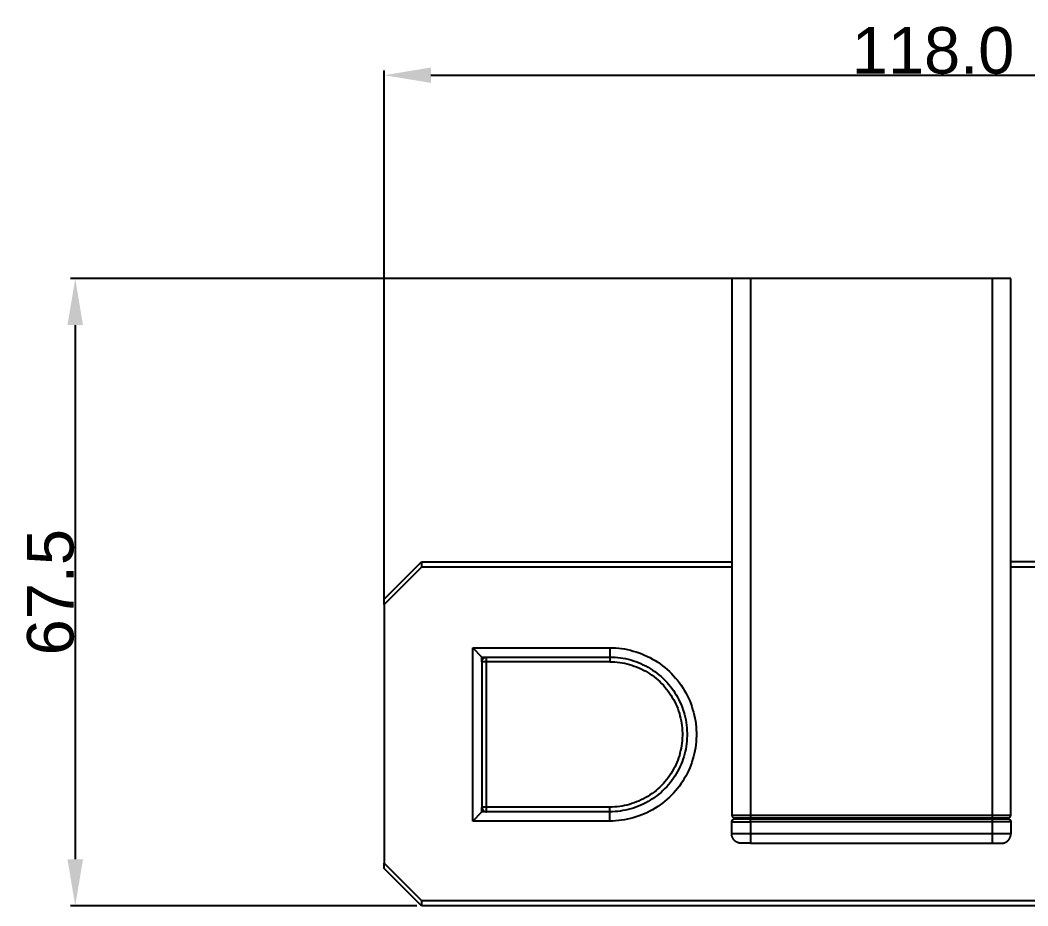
# Model space of a CAD drawing. Header units: millimetres. Extents: x -508 to 1009, y 1682 to 3079.
# Drawn here: x -30.6 to 77.7, y 2759.4 to 2854.7 of the extents above; entities that cross this region are included whole.
import ezdxf

# ---------------------------------------------------------------- set-up
doc = ezdxf.new("R2010")
doc.units = ezdxf.units.MM
doc.header["$MEASUREMENT"] = 0
for name, color, linetype in [('Default', 7, 'Continuous'), ('Make2D visible lines', 7, 'Continuous'), ('Make2D visible lines - Tangent', 7, 'Continuous')]:
    doc.layers.add(name, color=color, linetype=linetype)
doc.styles.add('Arial', font='arial.ttf')
doc.dimstyles.new('Dimension Style 01', dxfattribs={"dimtxt": 5, "dimasz": 5, "dimexe": 0.5, "dimexo": 0.5, "dimgap": 0.09, "dimtad": 1, "dimtoh": 1, "dimdec": 1, "dimzin": 1, "dimdsep": 46, "dimtxsty": 'Arial', "dimcen": 0.5, "dimadec": 1, "dimazin": 0, "dimtfac": 1, "dimtdec": 4, "dimtix": 1, "dimtmove": 0, "dimatfit": 3, "dimfxl": 1, "dimtolj": 1, "dimtzin": 1, "dimarcsym": 0})

# ---------------------------------------------------------------- blocks, each defined once
blk = doc.blocks.new('*D1')
at = {"layer": 'Default', "color": 0, "lineweight": -2, "transparency": 16777216}
for p, q in [((47.39, 2826.86), (-25.2, 2826.86)), ((-24.7, 2821.86), (-24.7, 2764.4)), ((12.03, 2759.4), (-25.2, 2759.4))]:
    blk.add_line(p, q, dxfattribs=at)
at = {"layer": 'Default', "color": 0, "transparency": 16777216}
for points in [[(-23.87, 2821.86), (-25.54, 2821.86), (-24.7, 2826.86)], [(-25.54, 2764.4), (-23.87, 2764.4), (-24.7, 2759.4)]]:
    blk.add_solid(points, dxfattribs=at)
at = {"layer": 'Defpoints', "color": 0, "transparency": 16777216}
for p in [(47.89, 2826.86), (-24.7, 2759.4), (12.53, 2759.4)]:
    blk.add_point(p, dxfattribs=at)
at = {"layer": 'Default', "color": 0, "transparency": 16777216, "insert": (-27.35, 2793.13), "char_height": 5, "attachment_point": 5, "rotation": 90, "style": 'Arial'}
blk.add_mtext('\\A1;67.5', dxfattribs=at)
blk = doc.blocks.new('*D5')
at = {"layer": 'Default', "color": 0, "lineweight": -2, "transparency": 16777216}
for p, q in [((8.53, 2792.32), (8.53, 2849.23)), ((13.53, 2848.73), (121.53, 2848.73)), ((126.53, 2792.32), (126.53, 2849.23))]:
    blk.add_line(p, q, dxfattribs=at)
at = {"layer": 'Default', "color": 0, "transparency": 16777216}
for points in [[(13.53, 2849.56), (13.53, 2847.9), (8.53, 2848.73)], [(121.53, 2847.9), (121.53, 2849.56), (126.53, 2848.73)]]:
    blk.add_solid(points, dxfattribs=at)
at = {"layer": 'Defpoints', "color": 0, "transparency": 16777216}
for p in [(126.53, 2848.73), (8.53, 2791.82), (126.53, 2791.82)]:
    blk.add_point(p, dxfattribs=at)
at = {"layer": 'Default', "color": 0, "transparency": 16777216, "insert": (67.53, 2851.37), "char_height": 5, "attachment_point": 5, "style": 'Arial'}
blk.add_mtext('\\A1;118.0', dxfattribs=at)

msp = doc.modelspace()

# ---------------------------------------------------------------- linework, layer by layer
at = {"layer": 'Make2D visible lines'}
for p, q in [((47.89, 2826.86), (45.89, 2826.86)), ((45.89, 2826.86), (45.89, 2769.16)), ((73.89, 2826.86), (47.89, 2826.86)), ((47.89, 2826.86), (47.89, 2769.16)), ((75.89, 2826.86), (73.89, 2826.86)), ((73.89, 2826.86), (73.89, 2769.16)), ((75.89, 2769.16), (75.89, 2826.86)), ((8.53, 2792.39), (12.53, 2796.39)), ((12.53, 2795.81), (8.53, 2791.82)), ((12.53, 2796.39), (12.53, 2795.81)), ((12.53, 2796.39), (45.89, 2796.39)), ((45.89, 2795.81), (12.53, 2795.81)), ((81.03, 2796.39), (75.89, 2796.39)), ((81.03, 2795.81), (75.89, 2795.81)), ((8.53, 2792.36), (8.53, 2792.39)), ((8.53, 2792.39), (8.53, 2792.39)), ((8.53, 2792.39), (8.53, 2792.39)), ((8.53, 2792.39), (8.53, 2792.39)), ((8.53, 2792.39), (8.53, 2792.39)), ((8.53, 2792.39), (8.53, 2792.39)), ((8.53, 2792.26), (8.53, 2792.36)), ((8.53, 2791.82), (8.53, 2792.26)), ((8.53, 2791.82), (8.53, 2763.97)), ((19.03, 2785.68), (19.03, 2786.15)), ((19.03, 2786.15), (19.51, 2786.15)), ((19.03, 2785.71), (19.04, 2785.72)), ((19.03, 2785.69), (19.03, 2785.71)), ((19.03, 2785.67), (19.03, 2785.69)), ((19.03, 2785.65), (19.03, 2785.67)), ((19.04, 2785.77), (19.05, 2785.79)), ((19.04, 2785.76), (19.04, 2785.77)), ((19.04, 2785.74), (19.04, 2785.76)), ((19.04, 2785.72), (19.04, 2785.74)), ((19.05, 2785.81), (19.06, 2785.82)), ((19.05, 2785.79), (19.05, 2785.81)), ((19.06, 2785.82), (19.07, 2785.84)), ((19.07, 2785.85), (19.08, 2785.87)), ((19.07, 2785.84), (19.07, 2785.85)), ((19.08, 2785.87), (19.09, 2785.88)), ((19.09, 2785.9), (19.1, 2785.91)), ((19.09, 2785.88), (19.09, 2785.9)), ((19.1, 2785.91), (19.11, 2785.93)), ((19.11, 2785.93), (19.12, 2785.94)), ((19.12, 2785.94), (19.13, 2785.96)), ((19.13, 2785.96), (19.14, 2785.97)), ((19.14, 2785.97), (19.15, 2785.98)), ((19.15, 2785.98), (19.17, 2786)), ((19.17, 2786), (19.18, 2786.01)), ((19.18, 2786.01), (19.19, 2786.02)), ((19.19, 2786.02), (19.2, 2786.03)), ((19.2, 2786.03), (19.22, 2786.04)), ((19.22, 2786.04), (19.23, 2786.05)), ((19.23, 2786.05), (19.24, 2786.06)), ((19.24, 2786.06), (19.26, 2786.07)), ((19.26, 2786.07), (19.27, 2786.08)), ((19.27, 2786.08), (19.29, 2786.09)), ((19.29, 2786.09), (19.3, 2786.1)), ((19.3, 2786.1), (19.32, 2786.11)), ((19.32, 2786.11), (19.33, 2786.11)), ((19.33, 2786.11), (19.35, 2786.12)), ((19.35, 2786.12), (19.36, 2786.13)), ((19.36, 2786.13), (19.38, 2786.13)), ((19.38, 2786.13), (19.4, 2786.14)), ((19.4, 2786.14), (19.41, 2786.14)), ((19.41, 2786.14), (19.43, 2786.14)), ((19.43, 2786.14), (19.45, 2786.15)), ((19.45, 2786.15), (19.46, 2786.15)), ((19.46, 2786.15), (19.48, 2786.15)), ((19.48, 2786.15), (19.5, 2786.15)), ((19.5, 2786.15), (19.51, 2786.15)), ((19.51, 2786.15), (19.53, 2786.15)), ((19.03, 2769.51), (19.03, 2769.99)), ((19.51, 2769.51), (19.03, 2769.51)), ((32.76, 2769.51), (19.53, 2769.51)), ((32.76, 2768.51), (32.76, 2769.51)), ((45.89, 2769.16), (45.89, 2769.15)), ((45.89, 2769.15), (45.89, 2769.14)), ((45.89, 2769.14), (45.89, 2769.13)), ((45.89, 2769.13), (45.89, 2769.12)), ((45.89, 2769.12), (45.9, 2769.11)), ((45.89, 2768.48), (45.9, 2768.49)), ((45.89, 2768.47), (45.89, 2768.48)), ((45.89, 2768.46), (45.89, 2768.47)), ((45.89, 2768.45), (45.89, 2768.46)), ((45.89, 2768.44), (45.89, 2768.45)), ((45.9, 2769.11), (45.9, 2769.1)), ((45.9, 2769.1), (45.9, 2769.09)), ((45.9, 2769.09), (45.9, 2769.08)), ((45.9, 2769.08), (45.91, 2769.07)), ((45.9, 2768.52), (45.91, 2768.53)), ((45.9, 2768.51), (45.9, 2768.52)), ((45.9, 2768.5), (45.9, 2768.51)), ((45.9, 2768.49), (45.9, 2768.5)), ((45.91, 2769.07), (45.91, 2769.06)), ((45.91, 2769.06), (45.91, 2769.05)), ((45.91, 2769.05), (45.92, 2769.04)), ((45.91, 2768.55), (45.92, 2768.56)), ((45.91, 2768.54), (45.91, 2768.55)), ((45.91, 2768.53), (45.91, 2768.54)), ((45.92, 2769.04), (45.92, 2769.03)), ((45.92, 2769.03), (45.92, 2769.02)), ((45.92, 2769.02), (45.93, 2769.01)), ((45.92, 2768.58), (45.93, 2768.59)), ((45.92, 2768.57), (45.92, 2768.58)), ((45.92, 2768.56), (45.92, 2768.57)), ((45.93, 2769.01), (45.94, 2769)), ((45.93, 2768.59), (45.94, 2768.6)), ((45.94, 2769), (45.94, 2768.99)), ((45.94, 2768.99), (45.95, 2768.98)), ((45.94, 2768.6), (45.94, 2768.61)), ((45.94, 2768.61), (45.95, 2768.61)), ((45.95, 2768.98), (45.95, 2768.98)), ((45.95, 2768.98), (45.96, 2768.97)), ((45.95, 2768.62), (45.96, 2768.63)), ((45.95, 2768.61), (45.95, 2768.62)), ((45.96, 2768.97), (45.97, 2768.96)), ((45.96, 2768.63), (45.97, 2768.64)), ((45.97, 2768.96), (45.97, 2768.95)), ((45.97, 2768.95), (45.98, 2768.95)), ((45.97, 2768.64), (45.97, 2768.65)), ((45.97, 2768.65), (45.98, 2768.65)), ((45.98, 2768.95), (45.99, 2768.94)), ((45.98, 2768.65), (45.99, 2768.66)), ((45.99, 2768.94), (45.99, 2768.93)), ((45.99, 2768.93), (46, 2768.92)), ((45.99, 2768.66), (45.99, 2768.67)), ((45.99, 2768.67), (46, 2768.67)), ((46, 2768.92), (46.01, 2768.92)), ((46, 2768.67), (46.01, 2768.68)), ((46.01, 2768.92), (46.02, 2768.91)), ((46.01, 2768.68), (46.02, 2768.69)), ((46.02, 2768.91), (46.03, 2768.91)), ((46.02, 2768.69), (46.03, 2768.69)), ((46.03, 2768.91), (46.04, 2768.9)), ((46.03, 2768.69), (46.04, 2768.7)), ((46.04, 2768.9), (46.04, 2768.9)), ((46.04, 2768.9), (46.05, 2768.89)), ((46.04, 2768.7), (46.05, 2768.71)), ((46.04, 2768.7), (46.04, 2768.7)), ((46.05, 2768.89), (46.06, 2768.89)), ((46.05, 2768.71), (46.06, 2768.71)), ((46.06, 2768.89), (46.07, 2768.88)), ((46.06, 2768.71), (46.07, 2768.72)), ((46.07, 2768.88), (46.08, 2768.88)), ((46.07, 2768.72), (46.08, 2768.72)), ((46.08, 2768.88), (46.09, 2768.87)), ((46.08, 2768.72), (46.09, 2768.72)), ((46.09, 2768.87), (46.1, 2768.87)), ((46.09, 2768.72), (46.1, 2768.73)), ((46.1, 2768.87), (46.11, 2768.87)), ((46.1, 2768.73), (46.11, 2768.73)), ((46.11, 2768.87), (46.12, 2768.87)), ((46.11, 2768.73), (46.12, 2768.73)), ((46.12, 2768.87), (46.13, 2768.86)), ((46.12, 2768.73), (46.13, 2768.74)), ((46.13, 2768.86), (46.14, 2768.86)), ((46.13, 2768.74), (46.14, 2768.74)), ((46.14, 2768.86), (46.15, 2768.86)), ((46.14, 2768.74), (46.15, 2768.74)), ((46.15, 2768.86), (46.16, 2768.86)), ((46.15, 2768.74), (46.16, 2768.74)), ((46.16, 2768.86), (46.17, 2768.86)), ((46.16, 2768.74), (46.17, 2768.74)), ((46.17, 2768.86), (46.18, 2768.86)), ((46.17, 2768.74), (46.18, 2768.74)), ((46.18, 2768.86), (46.19, 2768.86)), ((46.18, 2768.74), (46.19, 2768.74)), ((46.19, 2768.86), (47.89, 2768.86)), ((46.19, 2768.74), (47.89, 2768.74)), ((47.89, 2769.16), (47.89, 2768.86)), ((47.89, 2768.86), (73.89, 2768.86)), ((47.89, 2768.44), (47.89, 2768.74)), ((47.89, 2768.74), (73.89, 2768.74)), ((73.89, 2768.44), (47.89, 2768.44)), ((73.89, 2769.16), (73.89, 2768.86)), ((73.89, 2768.86), (75.59, 2768.86)), ((73.89, 2768.74), (73.89, 2768.44)), ((73.89, 2768.74), (75.59, 2768.74)), ((75.89, 2768.44), (73.89, 2768.44)), ((73.89, 2768.44), (73.89, 2767.13)), ((75.59, 2768.86), (75.6, 2768.86)), ((75.59, 2768.74), (75.6, 2768.74)), ((75.6, 2768.86), (75.61, 2768.86)), ((75.6, 2768.74), (75.61, 2768.74)), ((75.61, 2768.86), (75.62, 2768.86)), ((75.61, 2768.74), (75.62, 2768.74)), ((75.62, 2768.86), (75.63, 2768.86)), ((75.62, 2768.74), (75.63, 2768.74)), ((75.63, 2768.86), (75.64, 2768.86)), ((75.63, 2768.74), (75.64, 2768.74)), ((75.64, 2768.86), (75.65, 2768.86)), ((75.64, 2768.74), (75.65, 2768.74)), ((75.65, 2768.86), (75.66, 2768.87)), ((75.65, 2768.74), (75.66, 2768.73)), ((75.66, 2768.87), (75.67, 2768.87)), ((75.66, 2768.73), (75.67, 2768.73)), ((75.67, 2768.87), (75.68, 2768.87)), ((75.67, 2768.73), (75.68, 2768.73)), ((75.68, 2768.87), (75.69, 2768.87)), ((75.68, 2768.73), (75.69, 2768.72)), ((75.69, 2768.87), (75.7, 2768.88)), ((75.69, 2768.72), (75.7, 2768.72)), ((75.7, 2768.88), (75.71, 2768.88)), ((75.7, 2768.72), (75.71, 2768.72)), ((75.71, 2768.88), (75.72, 2768.89)), ((75.71, 2768.72), (75.72, 2768.71)), ((75.72, 2768.89), (75.73, 2768.89)), ((75.72, 2768.71), (75.73, 2768.71)), ((75.73, 2768.89), (75.74, 2768.9)), ((75.73, 2768.71), (75.74, 2768.7)), ((75.74, 2768.9), (75.75, 2768.9)), ((75.74, 2768.7), (75.75, 2768.7)), ((75.75, 2768.9), (75.76, 2768.91)), ((75.75, 2768.7), (75.76, 2768.69)), ((75.76, 2768.91), (75.77, 2768.92)), ((75.76, 2768.91), (75.76, 2768.91)), ((75.76, 2768.69), (75.76, 2768.69)), ((75.76, 2768.69), (75.77, 2768.68)), ((75.77, 2768.92), (75.78, 2768.92)), ((75.77, 2768.68), (75.78, 2768.67)), ((75.78, 2768.92), (75.79, 2768.93)), ((75.78, 2768.67), (75.79, 2768.67)), ((75.79, 2768.93), (75.8, 2768.94)), ((75.79, 2768.67), (75.8, 2768.66)), ((75.8, 2768.94), (75.8, 2768.95)), ((75.8, 2768.95), (75.81, 2768.95)), ((75.8, 2768.66), (75.8, 2768.65)), ((75.8, 2768.65), (75.81, 2768.65)), ((75.81, 2768.95), (75.82, 2768.96)), ((75.81, 2768.65), (75.82, 2768.64)), ((75.82, 2768.97), (75.83, 2768.98)), ((75.82, 2768.96), (75.82, 2768.97)), ((75.82, 2768.64), (75.82, 2768.63)), ((75.82, 2768.63), (75.83, 2768.62)), ((75.83, 2768.98), (75.84, 2768.98)), ((75.83, 2768.62), (75.84, 2768.61)), ((75.84, 2768.99), (75.85, 2769)), ((75.84, 2768.98), (75.84, 2768.99)), ((75.84, 2768.61), (75.84, 2768.61)), ((75.84, 2768.61), (75.85, 2768.6)), ((75.85, 2769.01), (75.86, 2769.02)), ((75.85, 2769), (75.85, 2769.01)), ((75.85, 2768.6), (75.85, 2768.59)), ((75.85, 2768.59), (75.86, 2768.58)), ((75.86, 2769.03), (75.87, 2769.04)), ((75.86, 2769.02), (75.86, 2769.03)), ((75.86, 2768.58), (75.86, 2768.57)), ((75.86, 2768.57), (75.87, 2768.56)), ((75.87, 2769.06), (75.88, 2769.07)), ((75.87, 2769.05), (75.87, 2769.06)), ((75.87, 2769.04), (75.87, 2769.05)), ((75.87, 2768.56), (75.87, 2768.55)), ((75.87, 2768.55), (75.87, 2768.54)), ((75.87, 2768.54), (75.88, 2768.53)), ((75.88, 2769.09), (75.89, 2769.1)), ((75.88, 2769.08), (75.88, 2769.09)), ((75.88, 2769.07), (75.88, 2769.08)), ((75.88, 2768.53), (75.88, 2768.52)), ((75.88, 2768.52), (75.88, 2768.51)), ((75.88, 2768.51), (75.89, 2768.5)), ((75.89, 2769.15), (75.89, 2769.16)), ((75.89, 2769.14), (75.89, 2769.15)), ((75.89, 2769.13), (75.89, 2769.14)), ((75.89, 2769.12), (75.89, 2769.13)), ((75.89, 2769.11), (75.89, 2769.12)), ((75.89, 2769.1), (75.89, 2769.11)), ((75.89, 2768.5), (75.89, 2768.49)), ((75.89, 2768.49), (75.89, 2768.48)), ((75.89, 2768.48), (75.89, 2768.47)), ((75.89, 2768.47), (75.89, 2768.46)), ((75.89, 2768.46), (75.89, 2768.45)), ((75.89, 2768.45), (75.89, 2768.44)), ((75.89, 2768.44), (75.89, 2767.13)), ((45.89, 2767.09), (45.89, 2767.13)), ((45.89, 2767.06), (45.89, 2767.09)), ((45.9, 2767.03), (45.89, 2767.06)), ((45.9, 2766.99), (45.9, 2767.03)), ((45.91, 2766.96), (45.9, 2766.99)), ((45.91, 2766.93), (45.91, 2766.96)), ((45.92, 2766.89), (45.91, 2766.93)), ((45.93, 2766.86), (45.92, 2766.89)), ((45.94, 2766.83), (45.93, 2766.86)), ((45.95, 2766.79), (45.94, 2766.83)), ((45.96, 2766.76), (45.95, 2766.79)), ((45.97, 2766.73), (45.96, 2766.76)), ((45.99, 2766.7), (45.97, 2766.73)), ((46, 2766.67), (45.99, 2766.7)), ((46.02, 2766.64), (46, 2766.67)), ((46.04, 2766.61), (46.02, 2766.64)), ((46.06, 2766.58), (46.04, 2766.61)), ((46.07, 2766.55), (46.06, 2766.58)), ((46.09, 2766.52), (46.07, 2766.55)), ((46.12, 2766.5), (46.09, 2766.52)), ((46.14, 2766.47), (46.12, 2766.5)), ((46.16, 2766.45), (46.14, 2766.47)), ((46.18, 2766.42), (46.16, 2766.45)), ((46.21, 2766.4), (46.18, 2766.42)), ((46.23, 2766.38), (46.21, 2766.4)), ((46.26, 2766.35), (46.23, 2766.38)), ((46.29, 2766.33), (46.26, 2766.35)), ((46.31, 2766.31), (46.29, 2766.33)), ((46.34, 2766.29), (46.31, 2766.31)), ((46.37, 2766.27), (46.34, 2766.29)), ((46.4, 2766.26), (46.37, 2766.27)), ((46.43, 2766.24), (46.4, 2766.26)), ((46.46, 2766.23), (46.43, 2766.24)), ((46.49, 2766.21), (46.46, 2766.23)), ((46.52, 2766.2), (46.49, 2766.21)), ((46.56, 2766.19), (46.52, 2766.2)), ((46.59, 2766.18), (46.56, 2766.19)), ((46.62, 2766.17), (46.59, 2766.18)), ((46.65, 2766.16), (46.62, 2766.17)), ((46.69, 2766.15), (46.65, 2766.16)), ((46.72, 2766.14), (46.69, 2766.15)), ((46.76, 2766.14), (46.72, 2766.14)), ((46.79, 2766.13), (46.76, 2766.14)), ((46.82, 2766.13), (46.79, 2766.13)), ((46.86, 2766.13), (46.82, 2766.13)), ((46.89, 2766.13), (46.86, 2766.13)), ((47.89, 2766.13), (46.89, 2766.13)), ((73.89, 2767.13), (73.89, 2766.13)), ((8.53, 2763.4), (8.53, 2763.97)), ((8.53, 2763.97), (12.53, 2759.98)), ((12.53, 2759.4), (8.53, 2763.4)), ((12.53, 2759.98), (12.53, 2759.4)), ((12.53, 2759.98), (81.03, 2759.98)), ((81.03, 2759.39), (12.53, 2759.4))]:
    msp.add_line(p, q, dxfattribs=at)
at = {"layer": 'Make2D visible lines - Tangent'}
for p, q in [((18.03, 2768.51), (18.03, 2787.15)), ((19.03, 2786.15), (18.03, 2787.15)), ((18.03, 2787.15), (32.76, 2787.15)), ((32.76, 2787.15), (33.08, 2787.15)), ((32.76, 2787.15), (32.76, 2786.15)), ((33.08, 2787.15), (33.4, 2787.13)), ((33.4, 2787.13), (33.73, 2787.1)), ((33.73, 2787.1), (34.04, 2787.07)), ((34.04, 2787.07), (34.36, 2787.02)), ((34.36, 2787.02), (34.68, 2786.96)), ((34.68, 2786.96), (34.99, 2786.88)), ((34.99, 2786.88), (35.3, 2786.8)), ((35.3, 2786.8), (35.61, 2786.71)), ((35.61, 2786.71), (35.92, 2786.6)), ((19.53, 2785.65), (19.03, 2785.65)), ((19.03, 2785.65), (19.03, 2770.01)), ((19.53, 2785.65), (19.53, 2786.15)), ((19.53, 2786.15), (32.76, 2786.15)), ((19.53, 2770.01), (19.53, 2785.65)), ((32.76, 2785.65), (19.53, 2785.65)), ((32.76, 2786.15), (33.05, 2786.15)), ((32.76, 2786.15), (32.76, 2785.65)), ((32.76, 2785.65), (33.03, 2785.65)), ((33.03, 2785.65), (33.3, 2785.64)), ((33.05, 2786.15), (33.34, 2786.14)), ((33.3, 2785.64), (33.57, 2785.61)), ((33.34, 2786.14), (33.62, 2786.11)), ((33.57, 2785.61), (33.84, 2785.58)), ((33.62, 2786.11), (33.91, 2786.08)), ((33.91, 2786.08), (34.19, 2786.03)), ((34.19, 2786.03), (34.47, 2785.98)), ((34.47, 2785.98), (34.75, 2785.91)), ((34.75, 2785.91), (35.03, 2785.84)), ((35.03, 2785.84), (35.31, 2785.76)), ((35.31, 2785.76), (35.58, 2785.66)), ((35.58, 2785.66), (35.85, 2785.56)), ((35.92, 2786.6), (36.22, 2786.49)), ((36.22, 2786.49), (36.51, 2786.37)), ((36.51, 2786.37), (36.81, 2786.23)), ((36.81, 2786.23), (37.09, 2786.09)), ((37.09, 2786.09), (37.38, 2785.93)), ((37.38, 2785.93), (37.65, 2785.77)), ((37.65, 2785.77), (37.92, 2785.6)), ((33.84, 2785.58), (34.1, 2785.54)), ((34.1, 2785.54), (34.37, 2785.49)), ((34.37, 2785.49), (34.63, 2785.43)), ((34.63, 2785.43), (34.89, 2785.36)), ((34.89, 2785.36), (35.15, 2785.28)), ((35.15, 2785.28), (35.41, 2785.19)), ((35.41, 2785.19), (35.66, 2785.1)), ((35.66, 2785.1), (35.91, 2784.99)), ((35.85, 2785.56), (36.11, 2785.45)), ((35.91, 2784.99), (36.16, 2784.88)), ((36.11, 2785.45), (36.37, 2785.33)), ((36.16, 2784.88), (36.4, 2784.76)), ((36.37, 2785.33), (36.63, 2785.2)), ((36.4, 2784.76), (36.63, 2784.63)), ((36.63, 2785.2), (36.88, 2785.06)), ((36.63, 2784.63), (36.87, 2784.49)), ((36.88, 2785.06), (37.13, 2784.92)), ((37.13, 2784.92), (37.37, 2784.76)), ((37.37, 2784.76), (37.61, 2784.6)), ((37.61, 2784.6), (37.84, 2784.43)), ((37.92, 2785.6), (38.19, 2785.41)), ((38.19, 2785.41), (38.45, 2785.22)), ((38.45, 2785.22), (38.7, 2785.02)), ((38.7, 2785.02), (38.94, 2784.81)), ((38.94, 2784.81), (39.18, 2784.59)), ((39.18, 2784.59), (39.41, 2784.37)), ((36.87, 2784.49), (37.09, 2784.35)), ((37.09, 2784.35), (37.32, 2784.19)), ((37.32, 2784.19), (37.53, 2784.03)), ((37.53, 2784.03), (37.74, 2783.86)), ((37.74, 2783.86), (37.95, 2783.69)), ((37.84, 2784.43), (38.06, 2784.25)), ((37.95, 2783.69), (38.15, 2783.51)), ((38.06, 2784.25), (38.28, 2784.06)), ((38.15, 2783.51), (38.34, 2783.32)), ((38.28, 2784.06), (38.49, 2783.87)), ((38.49, 2783.87), (38.7, 2783.67)), ((38.7, 2783.67), (38.89, 2783.46)), ((38.89, 2783.46), (39.08, 2783.24)), ((39.41, 2784.37), (39.63, 2784.13)), ((39.63, 2784.13), (39.84, 2783.89)), ((39.84, 2783.89), (40.05, 2783.65)), ((40.05, 2783.65), (40.25, 2783.39)), ((38.34, 2783.32), (38.53, 2783.12)), ((38.53, 2783.12), (38.7, 2782.92)), ((38.7, 2782.92), (38.88, 2782.71)), ((38.88, 2782.71), (39.04, 2782.5)), ((39.04, 2782.5), (39.2, 2782.28)), ((39.08, 2783.24), (39.27, 2783.02)), ((39.27, 2783.02), (39.44, 2782.79)), ((39.44, 2782.79), (39.61, 2782.56)), ((39.61, 2782.56), (39.77, 2782.32)), ((40.25, 2783.39), (40.43, 2783.13)), ((40.43, 2783.13), (40.61, 2782.86)), ((40.61, 2782.86), (40.78, 2782.59)), ((40.78, 2782.59), (40.94, 2782.31)), ((39.2, 2782.28), (39.35, 2782.05)), ((39.35, 2782.05), (39.49, 2781.82)), ((39.49, 2781.82), (39.62, 2781.59)), ((39.62, 2781.59), (39.75, 2781.35)), ((39.75, 2781.35), (39.87, 2781.1)), ((39.77, 2782.32), (39.92, 2782.08)), ((39.92, 2782.08), (40.06, 2781.83)), ((40.06, 2781.83), (40.2, 2781.57)), ((40.2, 2781.57), (40.32, 2781.31)), ((40.32, 2781.31), (40.44, 2781.05)), ((40.94, 2782.31), (41.09, 2782.02)), ((41.09, 2782.02), (41.23, 2781.73)), ((41.23, 2781.73), (41.36, 2781.44)), ((41.36, 2781.44), (41.48, 2781.14)), ((39.87, 2781.1), (39.97, 2780.86)), ((39.97, 2780.86), (40.07, 2780.61)), ((40.07, 2780.61), (40.17, 2780.35)), ((40.17, 2780.35), (40.25, 2780.1)), ((40.44, 2781.05), (40.54, 2780.78)), ((40.54, 2780.78), (40.64, 2780.51)), ((40.64, 2780.51), (40.73, 2780.24)), ((40.73, 2780.24), (40.81, 2779.96)), ((41.48, 2781.14), (41.59, 2780.84)), ((41.59, 2780.84), (41.68, 2780.53)), ((41.68, 2780.53), (41.77, 2780.22)), ((41.77, 2780.22), (41.85, 2779.91)), ((40.25, 2780.1), (40.32, 2779.84)), ((40.32, 2779.84), (40.39, 2779.57)), ((40.39, 2779.57), (40.44, 2779.31)), ((40.44, 2779.31), (40.49, 2779.04)), ((40.81, 2779.96), (40.87, 2779.68)), ((40.87, 2779.68), (40.93, 2779.4)), ((40.93, 2779.4), (40.98, 2779.12)), ((40.98, 2779.12), (41.02, 2778.84)), ((41.85, 2779.91), (41.92, 2779.59)), ((41.92, 2779.59), (41.97, 2779.28)), ((41.97, 2779.28), (42.02, 2778.96)), ((40.49, 2779.04), (40.53, 2778.78)), ((40.53, 2778.78), (40.55, 2778.51)), ((40.55, 2778.51), (40.57, 2778.24)), ((40.57, 2778.24), (40.58, 2777.97)), ((41.02, 2778.84), (41.05, 2778.55)), ((41.05, 2778.55), (41.07, 2778.26)), ((41.07, 2778.26), (41.08, 2777.98)), ((42.02, 2778.96), (42.05, 2778.64)), ((42.05, 2778.64), (42.07, 2778.32)), ((42.07, 2778.32), (42.08, 2777.99)), ((40.55, 2777.16), (40.53, 2776.89)), ((40.57, 2777.43), (40.55, 2777.16)), ((40.58, 2777.7), (40.57, 2777.43)), ((40.58, 2777.97), (40.58, 2777.7)), ((41.05, 2777.12), (41.02, 2776.83)), ((41.07, 2777.4), (41.05, 2777.12)), ((41.08, 2777.69), (41.07, 2777.4)), ((41.08, 2777.98), (41.08, 2777.69)), ((42.05, 2777.03), (42.02, 2776.71)), ((42.07, 2777.35), (42.05, 2777.03)), ((42.08, 2777.67), (42.07, 2777.35)), ((42.08, 2777.99), (42.08, 2777.67)), ((40.39, 2776.09), (40.32, 2775.83)), ((40.44, 2776.36), (40.39, 2776.09)), ((40.49, 2776.62), (40.44, 2776.36)), ((40.53, 2776.89), (40.49, 2776.62)), ((40.87, 2775.98), (40.81, 2775.7)), ((40.93, 2776.26), (40.87, 2775.98)), ((40.98, 2776.55), (40.93, 2776.26)), ((41.02, 2776.83), (40.98, 2776.55)), ((41.92, 2776.07), (41.85, 2775.76)), ((41.97, 2776.39), (41.92, 2776.07)), ((42.02, 2776.71), (41.97, 2776.39)), ((39.97, 2774.81), (39.87, 2774.56)), ((40.07, 2775.06), (39.97, 2774.81)), ((40.17, 2775.31), (40.07, 2775.06)), ((40.25, 2775.57), (40.17, 2775.31)), ((40.32, 2775.83), (40.25, 2775.57)), ((40.54, 2774.88), (40.44, 2774.62)), ((40.64, 2775.15), (40.54, 2774.88)), ((40.73, 2775.43), (40.64, 2775.15)), ((40.81, 2775.7), (40.73, 2775.43)), ((41.59, 2774.83), (41.48, 2774.53)), ((41.68, 2775.14), (41.59, 2774.83)), ((41.77, 2775.45), (41.68, 2775.14)), ((41.85, 2775.76), (41.77, 2775.45)), ((39.49, 2773.84), (39.35, 2773.61)), ((39.62, 2774.08), (39.49, 2773.84)), ((39.75, 2774.32), (39.62, 2774.08)), ((39.87, 2774.56), (39.75, 2774.32)), ((40.06, 2773.84), (39.92, 2773.59)), ((40.2, 2774.09), (40.06, 2773.84)), ((40.32, 2774.35), (40.2, 2774.09)), ((40.44, 2774.62), (40.32, 2774.35)), ((41.23, 2773.93), (41.09, 2773.64)), ((41.36, 2774.23), (41.23, 2773.93)), ((41.48, 2774.53), (41.36, 2774.23)), ((38.7, 2772.75), (38.53, 2772.55)), ((38.88, 2772.96), (38.7, 2772.75)), ((39.04, 2773.17), (38.88, 2772.96)), ((39.2, 2773.39), (39.04, 2773.17)), ((39.27, 2772.64), (39.08, 2772.42)), ((39.35, 2773.61), (39.2, 2773.39)), ((39.44, 2772.87), (39.27, 2772.64)), ((39.61, 2773.11), (39.44, 2772.87)), ((39.77, 2773.35), (39.61, 2773.11)), ((39.92, 2773.59), (39.77, 2773.35)), ((40.61, 2772.81), (40.43, 2772.54)), ((40.78, 2773.08), (40.61, 2772.81)), ((40.94, 2773.36), (40.78, 2773.08)), ((41.09, 2773.64), (40.94, 2773.36)), ((37.53, 2771.63), (37.32, 2771.47)), ((37.74, 2771.8), (37.53, 2771.63)), ((37.95, 2771.98), (37.74, 2771.8)), ((38.15, 2772.16), (37.95, 2771.98)), ((38.28, 2771.6), (38.06, 2771.42)), ((38.34, 2772.35), (38.15, 2772.16)), ((38.49, 2771.8), (38.28, 2771.6)), ((38.53, 2772.55), (38.34, 2772.35)), ((38.7, 2772), (38.49, 2771.8)), ((38.89, 2772.21), (38.7, 2772)), ((39.08, 2772.42), (38.89, 2772.21)), ((39.63, 2771.53), (39.41, 2771.3)), ((39.84, 2771.77), (39.63, 2771.53)), ((40.05, 2772.02), (39.84, 2771.77)), ((40.25, 2772.28), (40.05, 2772.02)), ((40.43, 2772.54), (40.25, 2772.28)), ((35.41, 2770.47), (35.15, 2770.39)), ((35.66, 2770.57), (35.41, 2770.47)), ((35.91, 2770.67), (35.66, 2770.57)), ((36.16, 2770.79), (35.91, 2770.67)), ((36.4, 2770.91), (36.16, 2770.79)), ((36.63, 2770.46), (36.37, 2770.34)), ((36.63, 2771.04), (36.4, 2770.91)), ((36.87, 2771.17), (36.63, 2771.04)), ((36.88, 2770.6), (36.63, 2770.46)), ((37.09, 2771.32), (36.87, 2771.17)), ((37.13, 2770.75), (36.88, 2770.6)), ((37.32, 2771.47), (37.09, 2771.32)), ((37.37, 2770.9), (37.13, 2770.75)), ((37.61, 2771.07), (37.37, 2770.9)), ((37.84, 2771.24), (37.61, 2771.07)), ((38.06, 2771.42), (37.84, 2771.24)), ((38.45, 2770.45), (38.19, 2770.25)), ((38.7, 2770.65), (38.45, 2770.45)), ((38.94, 2770.86), (38.7, 2770.65)), ((39.18, 2771.07), (38.94, 2770.86)), ((39.41, 2771.3), (39.18, 2771.07)), ((18.03, 2768.51), (19.03, 2769.51)), ((19.03, 2770.01), (19.03, 2769.99)), ((19.53, 2770.01), (19.03, 2770.01)), ((19.03, 2769.99), (19.03, 2769.98)), ((19.03, 2769.98), (19.03, 2769.96)), ((19.03, 2769.96), (19.04, 2769.94)), ((19.04, 2769.94), (19.04, 2769.93)), ((19.04, 2769.93), (19.04, 2769.91)), ((19.04, 2769.91), (19.04, 2769.89)), ((19.04, 2769.89), (19.05, 2769.88)), ((19.05, 2769.88), (19.05, 2769.86)), ((19.05, 2769.86), (19.06, 2769.84)), ((19.06, 2769.84), (19.07, 2769.83)), ((19.07, 2769.83), (19.07, 2769.81)), ((19.07, 2769.81), (19.08, 2769.8)), ((19.08, 2769.8), (19.09, 2769.78)), ((19.09, 2769.78), (19.09, 2769.77)), ((19.09, 2769.77), (19.1, 2769.75)), ((19.1, 2769.75), (19.11, 2769.74)), ((19.11, 2769.74), (19.12, 2769.72)), ((19.12, 2769.72), (19.13, 2769.71)), ((19.13, 2769.71), (19.14, 2769.7)), ((19.14, 2769.7), (19.15, 2769.68)), ((19.15, 2769.68), (19.17, 2769.67)), ((19.17, 2769.67), (19.18, 2769.66)), ((19.18, 2769.66), (19.19, 2769.65)), ((19.19, 2769.65), (19.2, 2769.63)), ((19.2, 2769.63), (19.22, 2769.62)), ((19.22, 2769.62), (19.23, 2769.61)), ((19.23, 2769.61), (19.24, 2769.6)), ((19.24, 2769.6), (19.26, 2769.59)), ((19.26, 2769.59), (19.27, 2769.58)), ((19.27, 2769.58), (19.29, 2769.58)), ((19.29, 2769.58), (19.3, 2769.57)), ((19.3, 2769.57), (19.32, 2769.56)), ((19.32, 2769.56), (19.33, 2769.55)), ((19.33, 2769.55), (19.35, 2769.55)), ((19.35, 2769.55), (19.36, 2769.54)), ((19.36, 2769.54), (19.38, 2769.53)), ((19.38, 2769.53), (19.4, 2769.53)), ((19.4, 2769.53), (19.41, 2769.53)), ((19.41, 2769.53), (19.43, 2769.52)), ((19.43, 2769.52), (19.45, 2769.52)), ((19.45, 2769.52), (19.46, 2769.52)), ((19.46, 2769.52), (19.48, 2769.51)), ((19.48, 2769.51), (19.5, 2769.51)), ((19.5, 2769.51), (19.51, 2769.51)), ((19.51, 2769.51), (19.53, 2769.51)), ((32.76, 2770.01), (19.53, 2770.01)), ((19.53, 2769.51), (19.53, 2770.01)), ((33.03, 2770.02), (32.76, 2770.01)), ((32.76, 2769.51), (32.76, 2770.01)), ((33.05, 2769.52), (32.76, 2769.51)), ((33.3, 2770.03), (33.03, 2770.02)), ((33.34, 2769.53), (33.05, 2769.52)), ((33.57, 2770.05), (33.3, 2770.03)), ((33.62, 2769.56), (33.34, 2769.53)), ((33.84, 2770.09), (33.57, 2770.05)), ((33.91, 2769.59), (33.62, 2769.56)), ((34.1, 2770.13), (33.84, 2770.09)), ((34.19, 2769.64), (33.91, 2769.59)), ((34.37, 2770.18), (34.1, 2770.13)), ((34.47, 2769.69), (34.19, 2769.64)), ((34.63, 2770.24), (34.37, 2770.18)), ((34.75, 2769.75), (34.47, 2769.69)), ((34.89, 2770.31), (34.63, 2770.24)), ((35.03, 2769.83), (34.75, 2769.75)), ((35.15, 2770.39), (34.89, 2770.31)), ((35.31, 2769.91), (35.03, 2769.83)), ((35.58, 2770), (35.31, 2769.91)), ((35.85, 2770.1), (35.58, 2770)), ((36.11, 2770.22), (35.85, 2770.1)), ((36.37, 2770.34), (36.11, 2770.22)), ((36.81, 2769.43), (36.51, 2769.3)), ((37.09, 2769.58), (36.81, 2769.43)), ((37.38, 2769.73), (37.09, 2769.58)), ((37.65, 2769.9), (37.38, 2769.73)), ((37.92, 2770.07), (37.65, 2769.9)), ((38.19, 2770.25), (37.92, 2770.07)), ((32.76, 2768.51), (18.03, 2768.51)), ((33.08, 2768.52), (32.76, 2768.51)), ((33.4, 2768.53), (33.08, 2768.52)), ((33.73, 2768.56), (33.4, 2768.53)), ((34.04, 2768.6), (33.73, 2768.56)), ((34.36, 2768.65), (34.04, 2768.6)), ((34.68, 2768.71), (34.36, 2768.65)), ((34.99, 2768.78), (34.68, 2768.71)), ((35.3, 2768.86), (34.99, 2768.78)), ((35.61, 2768.96), (35.3, 2768.86)), ((35.92, 2769.06), (35.61, 2768.96)), ((36.22, 2769.18), (35.92, 2769.06)), ((36.51, 2769.3), (36.22, 2769.18)), ((45.89, 2769.16), (47.89, 2769.16)), ((45.89, 2767.13), (45.89, 2768.44)), ((45.89, 2768.44), (47.89, 2768.44)), ((47.89, 2769.16), (73.89, 2769.16)), ((47.89, 2768.44), (47.89, 2767.13)), ((73.89, 2769.16), (75.89, 2769.16)), ((47.89, 2767.13), (45.89, 2767.13)), ((47.89, 2767.13), (47.89, 2766.13)), ((73.89, 2767.13), (47.89, 2767.13)), ((47.89, 2766.13), (73.89, 2766.13)), ((75.89, 2767.13), (73.89, 2767.13)), ((73.89, 2766.13), (74.89, 2766.13)), ((74.89, 2766.13), (74.93, 2766.13)), ((74.93, 2766.13), (74.96, 2766.13)), ((74.96, 2766.13), (74.99, 2766.13)), ((74.99, 2766.13), (75.03, 2766.14)), ((75.03, 2766.14), (75.06, 2766.14)), ((75.06, 2766.14), (75.09, 2766.15)), ((75.09, 2766.15), (75.13, 2766.16)), ((75.13, 2766.16), (75.16, 2766.17)), ((75.16, 2766.17), (75.19, 2766.18)), ((75.19, 2766.18), (75.23, 2766.19)), ((75.23, 2766.19), (75.26, 2766.2)), ((75.26, 2766.2), (75.29, 2766.21)), ((75.29, 2766.21), (75.32, 2766.23)), ((75.32, 2766.23), (75.35, 2766.24)), ((75.35, 2766.24), (75.38, 2766.26)), ((75.38, 2766.26), (75.41, 2766.27)), ((75.41, 2766.27), (75.44, 2766.29)), ((75.44, 2766.29), (75.47, 2766.31)), ((75.47, 2766.31), (75.5, 2766.33)), ((75.5, 2766.33), (75.52, 2766.35)), ((75.52, 2766.35), (75.55, 2766.38)), ((75.55, 2766.38), (75.57, 2766.4)), ((75.57, 2766.4), (75.6, 2766.42)), ((75.6, 2766.42), (75.62, 2766.45)), ((75.62, 2766.45), (75.65, 2766.47)), ((75.65, 2766.47), (75.67, 2766.5)), ((75.67, 2766.5), (75.69, 2766.52)), ((75.69, 2766.52), (75.71, 2766.55)), ((75.71, 2766.55), (75.73, 2766.58)), ((75.73, 2766.58), (75.75, 2766.61)), ((75.75, 2766.61), (75.76, 2766.64)), ((75.76, 2766.64), (75.78, 2766.67)), ((75.78, 2766.67), (75.79, 2766.7)), ((75.79, 2766.7), (75.81, 2766.73)), ((75.81, 2766.73), (75.82, 2766.76)), ((75.82, 2766.76), (75.83, 2766.79)), ((75.83, 2766.79), (75.84, 2766.83)), ((75.84, 2766.83), (75.85, 2766.86)), ((75.85, 2766.86), (75.86, 2766.89)), ((75.86, 2766.89), (75.87, 2766.93)), ((75.87, 2766.93), (75.88, 2766.96)), ((75.88, 2766.99), (75.89, 2767.03)), ((75.88, 2766.96), (75.88, 2766.99)), ((75.89, 2767.09), (75.89, 2767.13)), ((75.89, 2767.06), (75.89, 2767.09)), ((75.89, 2767.03), (75.89, 2767.06))]:
    msp.add_line(p, q, dxfattribs=at)

# ---------------------------------------------------------------- dimensions: what is measured, and where the dimension line sits
at = {"layer": 'Default'}
dim = msp.add_linear_dim(base=(126.53, 2848.73), p1=(8.53, 2791.82), p2=(126.53, 2791.82), dimstyle='Dimension Style 01', override={"dimtmove": 1}, dxfattribs=at)
dim.commit()
dim.dimension.update_dxf_attribs({"geometry": '*D5', "text_midpoint": (67.53, 2851.37)})
dim = msp.add_linear_dim(base=(-24.7, 2759.4), p1=(47.89, 2826.86), p2=(12.53, 2759.4), angle=90, dimstyle='Dimension Style 01', override={"dimtmove": 1}, dxfattribs=at)
dim.commit()
dim.dimension.update_dxf_attribs({"geometry": '*D1', "text_midpoint": (-27.35, 2793.13)})

doc.saveas('drawing.dxf')
